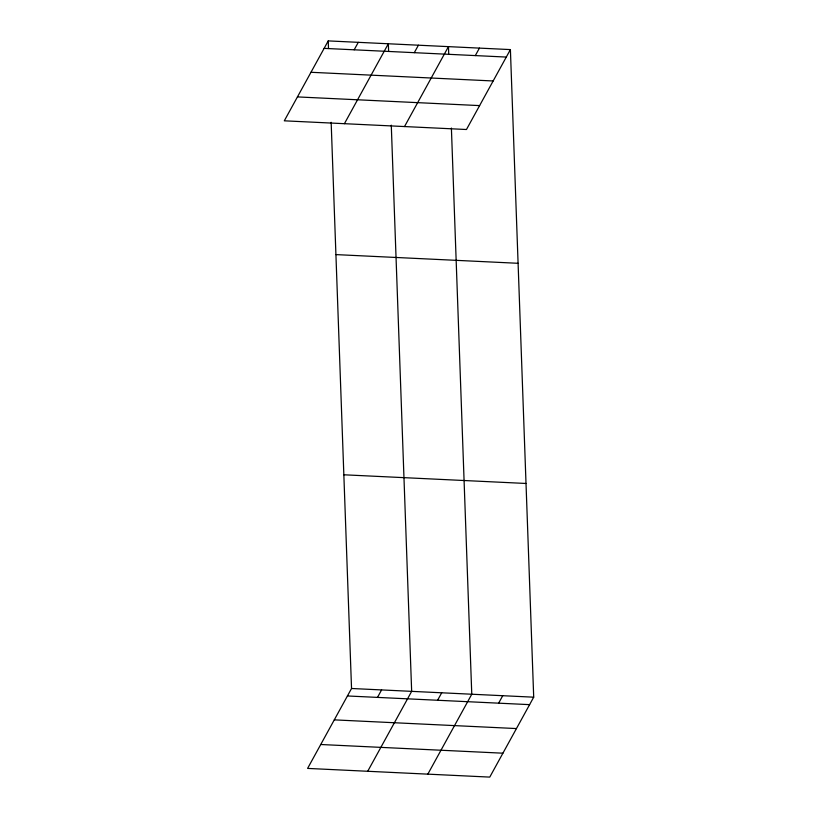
<?xml version="1.0" encoding="UTF-8"?>
<svg xmlns="http://www.w3.org/2000/svg" width="818" height="818" viewBox="0 0 818 818"><rect width="100%" height="100%" fill="white"/><g stroke="black" fill="none" stroke-linecap="round" stroke-linejoin="round"><path stroke-width="1.23" d="M328.233 40.9L284.296 120.819L466.464 129.51L510.401 49.591L328.233 40.9L328.509 48.528M354.184 49.806L358.284 42.331M344.409 123.692L388.346 43.763L388.622 51.401M414.297 52.669L418.407 45.205M404.521 126.555L448.458 46.636L448.734 54.264M475.319 55.583L479.43 48.109M331.157 122.311L351.536 688.49L307.599 768.409L489.767 777.1L533.704 697.181L510.401 49.591M377.487 697.396L381.597 689.922M367.711 771.282L411.659 691.353L391.28 125.174M437.599 700.259L441.71 692.795M427.834 774.145L471.771 694.226L451.393 128.048M498.632 703.173L502.743 695.699M324.122 48.374L506.291 57.066M310.973 72.281L493.152 80.972M297.435 96.913L479.604 105.604M335.922 254.602L518.091 263.294M343.846 474.788L526.015 483.469M351.536 688.49L533.704 697.181M347.425 695.965L529.604 704.646M334.286 719.871L516.455 728.562M320.738 744.503L502.917 753.194"/></g></svg>
